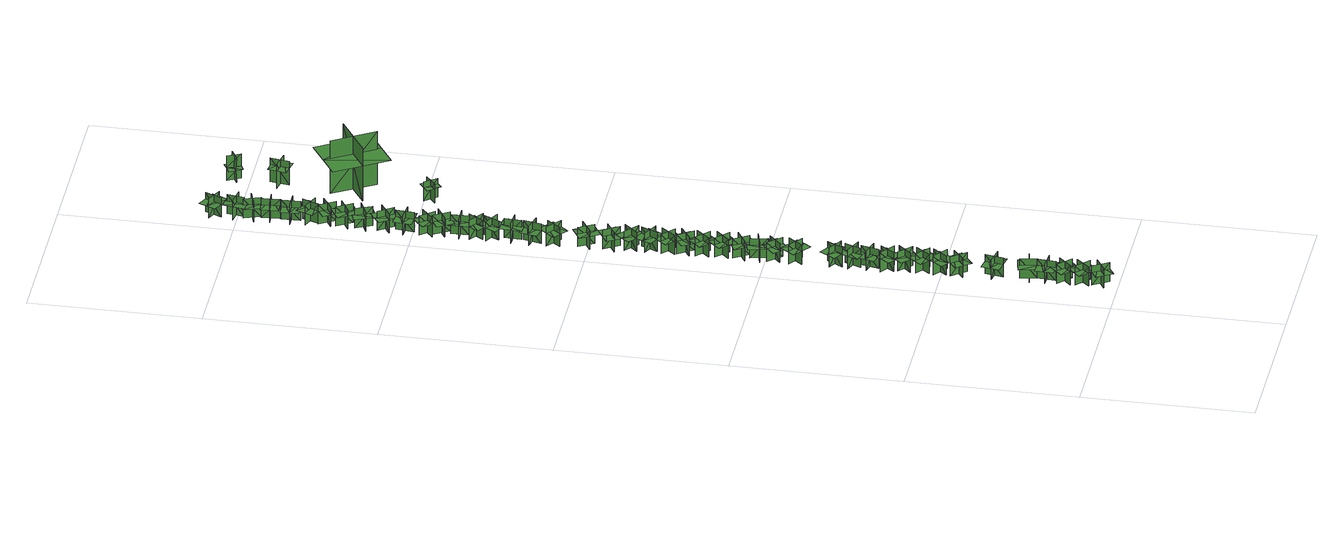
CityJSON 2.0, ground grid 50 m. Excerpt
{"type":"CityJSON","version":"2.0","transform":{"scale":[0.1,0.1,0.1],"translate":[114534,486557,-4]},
"CityObjects":{
"tree1":{"type":"SolitaryVegetationObject","geometry":[{"type":"MultiSurface","lod":"1","boundaries":[[[0,1,2]],[[0,2,3]],[[4,5,6]],[[4,6,7]],[[8,9,10]],[[8,10,11]],[[8,11,12]],[[8,12,13]]]}]},
"tree2":{"type":"SolitaryVegetationObject","geometry":[{"type":"MultiSurface","lod":"1","boundaries":[[[14,15,16]],[[14,16,17]],[[18,19,20]],[[18,20,21]],[[22,23,24]],[[22,24,25]],[[22,25,26]],[[22,26,27]]]}]},
"tree3":{"type":"SolitaryVegetationObject","geometry":[{"type":"MultiSurface","lod":"1","boundaries":[[[28,29,30]],[[28,30,31]],[[32,33,34]],[[32,34,35]],[[36,37,38]],[[36,38,39]],[[36,39,40]],[[36,40,41]]]}]},
"tree4":{"type":"SolitaryVegetationObject","geometry":[{"type":"MultiSurface","lod":"1","boundaries":[[[42,43,44]],[[42,44,45]],[[46,47,48]],[[46,48,49]],[[50,51,52]],[[50,52,53]],[[50,53,54]],[[50,54,55]]]}]},
"tree5":{"type":"SolitaryVegetationObject","geometry":[{"type":"MultiSurface","lod":"1","boundaries":[[[56,57,58]],[[56,58,59]],[[60,61,62]],[[60,62,63]],[[64,65,66]],[[64,66,67]],[[64,67,68]],[[64,68,69]]]}]},
"tree6":{"type":"SolitaryVegetationObject","geometry":[{"type":"MultiSurface","lod":"1","boundaries":[[[70,71,72]],[[70,72,73]],[[74,75,76]],[[74,76,77]],[[78,79,80]],[[78,80,81]],[[78,81,82]],[[78,82,83]]]}]},
"tree7":{"type":"SolitaryVegetationObject","geometry":[{"type":"MultiSurface","lod":"1","boundaries":[[[84,85,86]],[[84,86,87]],[[88,89,90]],[[88,90,91]],[[92,93,94]],[[92,94,95]],[[92,95,96]],[[92,96,97]]]}]},
"tree8":{"type":"SolitaryVegetationObject","geometry":[{"type":"MultiSurface","lod":"1","boundaries":[[[98,99,100]],[[98,100,101]],[[102,103,104]],[[102,104,105]],[[106,107,108]],[[106,108,109]],[[106,109,110]],[[106,110,111]]]}]},
"tree9":{"type":"SolitaryVegetationObject","geometry":[{"type":"MultiSurface","lod":"1","boundaries":[[[112,113,114]],[[112,114,115]],[[116,117,118]],[[116,118,119]],[[120,121,122]],[[120,122,123]],[[120,123,124]],[[120,124,125]]]}]},
"tree10":{"type":"SolitaryVegetationObject","geometry":[{"type":"MultiSurface","lod":"1","boundaries":[[[126,127,128]],[[126,128,129]],[[130,131,132]],[[130,132,133]],[[134,135,136]],[[134,136,137]],[[134,137,138]],[[134,138,139]]]}]},
"tree11":{"type":"SolitaryVegetationObject","geometry":[{"type":"MultiSurface","lod":"1","boundaries":[[[140,141,142]],[[140,142,143]],[[144,145,146]],[[144,146,147]],[[148,149,150]],[[148,150,151]],[[148,151,152]],[[148,152,153]]]}]},
"tree12":{"type":"SolitaryVegetationObject","geometry":[{"type":"MultiSurface","lod":"1","boundaries":[[[154,155,156]],[[154,156,157]],[[158,159,160]],[[158,160,161]],[[162,163,164]],[[162,164,165]],[[162,165,166]],[[162,166,167]]]}]},
"tree13":{"type":"SolitaryVegetationObject","geometry":[{"type":"MultiSurface","lod":"1","boundaries":[[[168,169,170]],[[168,170,171]],[[172,173,174]],[[172,174,175]],[[176,177,178]],[[176,178,179]],[[176,179,180]],[[176,180,181]]]}]},
"tree14":{"type":"SolitaryVegetationObject","geometry":[{"type":"MultiSurface","lod":"1","boundaries":[[[182,183,184]],[[182,184,185]],[[186,187,188]],[[186,188,189]],[[190,191,192]],[[190,192,193]],[[190,193,194]],[[190,194,195]]]}]},
"tree15":{"type":"SolitaryVegetationObject","geometry":[{"type":"MultiSurface","lod":"1","boundaries":[[[196,197,198]],[[196,198,199]],[[200,201,202]],[[200,202,203]],[[204,205,206]],[[204,206,207]],[[204,207,208]],[[204,208,209]]]}]},
"tree16":{"type":"SolitaryVegetationObject","geometry":[{"type":"MultiSurface","lod":"1","boundaries":[[[210,211,212]],[[210,212,213]],[[214,215,216]],[[214,216,217]],[[218,219,220]],[[218,220,221]],[[218,221,222]],[[218,222,223]]]}]},
"tree17":{"type":"SolitaryVegetationObject","geometry":[{"type":"MultiSurface","lod":"1","boundaries":[[[224,225,226]],[[224,226,227]],[[228,229,230]],[[228,230,231]],[[232,233,234]],[[232,234,235]],[[232,235,236]],[[232,236,237]]]}]},
"tree18":{"type":"SolitaryVegetationObject","geometry":[{"type":"MultiSurface","lod":"1","boundaries":[[[238,239,240]],[[238,240,241]],[[242,243,244]],[[242,244,245]],[[246,247,248]],[[246,248,249]],[[246,249,250]],[[246,250,251]]]}]},
"tree19":{"type":"SolitaryVegetationObject","geometry":[{"type":"MultiSurface","lod":"1","boundaries":[[[252,253,254]],[[252,254,255]],[[256,257,258]],[[256,258,259]],[[260,261,262]],[[260,262,263]],[[260,263,264]],[[260,264,265]]]}]},
"tree20":{"type":"SolitaryVegetationObject","geometry":[{"type":"MultiSurface","lod":"1","boundaries":[[[266,267,268]],[[266,268,269]],[[270,271,272]],[[270,272,273]],[[274,275,276]],[[274,276,277]],[[274,277,278]],[[274,278,279]]]}]},
"tree21":{"type":"SolitaryVegetationObject","geometry":[{"type":"MultiSurface","lod":"1","boundaries":[[[280,281,282]],[[280,282,283]],[[284,285,286]],[[284,286,287]],[[288,289,290]],[[288,290,291]],[[288,291,292]],[[288,292,293]]]}]},
"tree22":{"type":"SolitaryVegetationObject","geometry":[{"type":"MultiSurface","lod":"1","boundaries":[[[294,295,296]],[[294,296,297]],[[298,299,300]],[[298,300,301]],[[302,303,304]],[[302,304,305]],[[302,305,306]],[[302,306,307]]]}]},
"tree23":{"type":"SolitaryVegetationObject","geometry":[{"type":"MultiSurface","lod":"1","boundaries":[[[308,309,310]],[[308,310,311]],[[312,313,314]],[[312,314,315]],[[316,317,318]],[[316,318,319]],[[316,319,320]],[[316,320,321]]]}]},
"tree24":{"type":"SolitaryVegetationObject","geometry":[{"type":"MultiSurface","lod":"1","boundaries":[[[322,323,324]],[[322,324,325]],[[326,327,328]],[[326,328,329]],[[330,331,332]],[[330,332,333]],[[330,333,334]],[[330,334,335]]]}]},
"tree25":{"type":"SolitaryVegetationObject","geometry":[{"type":"MultiSurface","lod":"1","boundaries":[[[336,337,338]],[[336,338,339]],[[340,341,342]],[[340,342,343]],[[344,345,346]],[[344,346,347]],[[344,347,348]],[[344,348,349]]]}]},
"tree26":{"type":"SolitaryVegetationObject","geometry":[{"type":"MultiSurface","lod":"1","boundaries":[[[350,351,352]],[[350,352,353]],[[354,355,356]],[[354,356,357]],[[358,359,360]],[[358,360,361]],[[358,361,362]],[[358,362,363]]]}]},
"tree27":{"type":"SolitaryVegetationObject","geometry":[{"type":"MultiSurface","lod":"1","boundaries":[[[364,365,366]],[[364,366,367]],[[368,369,370]],[[368,370,371]],[[372,373,374]],[[372,374,375]],[[372,375,376]],[[372,376,377]]]}]},
"tree28":{"type":"SolitaryVegetationObject","geometry":[{"type":"MultiSurface","lod":"1","boundaries":[[[378,379,380]],[[378,380,381]],[[382,383,384]],[[382,384,385]],[[386,387,388]],[[386,388,389]],[[386,389,390]],[[386,390,391]]]}]},
"tree29":{"type":"SolitaryVegetationObject","geometry":[{"type":"MultiSurface","lod":"1","boundaries":[[[392,393,394]],[[392,394,395]],[[396,397,398]],[[396,398,399]],[[400,401,402]],[[400,402,403]],[[400,403,404]],[[400,404,405]]]}]},
"tree30":{"type":"SolitaryVegetationObject","geometry":[{"type":"MultiSurface","lod":"1","boundaries":[[[406,407,408]],[[406,408,409]],[[410,411,412]],[[410,412,413]],[[414,415,416]],[[414,416,417]],[[414,417,418]],[[414,418,419]]]}]},
"tree31":{"type":"SolitaryVegetationObject","geometry":[{"type":"MultiSurface","lod":"1","boundaries":[[[420,421,422]],[[420,422,423]],[[424,425,426]],[[424,426,427]],[[428,429,430]],[[428,430,431]],[[428,431,432]],[[428,432,433]]]}]},
"tree32":{"type":"SolitaryVegetationObject","geometry":[{"type":"MultiSurface","lod":"1","boundaries":[[[434,435,436]],[[434,436,437]],[[438,439,440]],[[438,440,441]],[[442,443,444]],[[442,444,445]],[[442,445,446]],[[442,446,447]]]}]},
"tree33":{"type":"SolitaryVegetationObject","geometry":[{"type":"MultiSurface","lod":"1","boundaries":[[[448,449,450]],[[448,450,451]],[[452,453,454]],[[452,454,455]],[[456,457,458]],[[456,458,459]],[[456,459,460]],[[456,460,461]]]}]},
"tree34":{"type":"SolitaryVegetationObject","geometry":[{"type":"MultiSurface","lod":"1","boundaries":[[[462,463,464]],[[462,464,465]],[[466,467,468]],[[466,468,469]],[[470,471,472]],[[470,472,473]],[[470,473,474]],[[470,474,475]]]}]},
"tree35":{"type":"SolitaryVegetationObject","geometry":[{"type":"MultiSurface","lod":"1","boundaries":[[[476,477,478]],[[476,478,479]],[[480,481,482]],[[480,482,483]],[[484,485,486]],[[484,486,487]],[[484,487,488]],[[484,488,489]]]}]},
"tree36":{"type":"SolitaryVegetationObject","geometry":[{"type":"MultiSurface","lod":"1","boundaries":[[[490,491,492]],[[490,492,493]],[[494,495,496]],[[494,496,497]],[[498,499,500]],[[498,500,501]],[[498,501,502]],[[498,502,503]]]}]},
"tree37":{"type":"SolitaryVegetationObject","geometry":[{"type":"MultiSurface","lod":"1","boundaries":[[[504,505,506]],[[504,506,507]],[[508,509,510]],[[508,510,511]],[[512,513,514]],[[512,514,515]],[[512,515,516]],[[512,516,517]]]}]},
"tree38":{"type":"SolitaryVegetationObject","geometry":[{"type":"MultiSurface","lod":"1","boundaries":[[[518,519,520]],[[518,520,521]],[[522,523,524]],[[522,524,525]],[[526,527,528]],[[526,528,529]],[[526,529,530]],[[526,530,531]]]}]},
"tree39":{"type":"SolitaryVegetationObject","geometry":[{"type":"MultiSurface","lod":"1","boundaries":[[[532,533,534]],[[532,534,535]],[[536,537,538]],[[536,538,539]],[[540,541,542]],[[540,542,543]],[[540,543,544]],[[540,544,545]]]}]},
"tree40":{"type":"SolitaryVegetationObject","geometry":[{"type":"MultiSurface","lod":"1","boundaries":[[[546,547,548]],[[546,548,549]],[[550,551,552]],[[550,552,553]],[[554,555,556]],[[554,556,557]],[[554,557,558]],[[554,558,559]]]}]},
"tree41":{"type":"SolitaryVegetationObject","geometry":[{"type":"MultiSurface","lod":"1","boundaries":[[[560,561,562]],[[560,562,563]],[[564,565,566]],[[564,566,567]],[[568,569,570]],[[568,570,571]],[[568,571,572]],[[568,572,573]]]}]},
"tree42":{"type":"SolitaryVegetationObject","geometry":[{"type":"MultiSurface","lod":"1","boundaries":[[[574,575,576]],[[574,576,577]],[[578,579,580]],[[578,580,581]],[[582,583,584]],[[582,584,585]],[[582,585,586]],[[582,586,587]]]}]},
"tree43":{"type":"SolitaryVegetationObject","geometry":[{"type":"MultiSurface","lod":"1","boundaries":[[[588,589,590]],[[588,590,591]],[[592,593,594]],[[592,594,595]],[[596,597,598]],[[596,598,599]],[[596,599,600]],[[596,600,601]]]}]},
"tree44":{"type":"SolitaryVegetationObject","geometry":[{"type":"MultiSurface","lod":"1","boundaries":[[[602,603,604]],[[602,604,605]],[[606,607,608]],[[606,608,609]],[[610,611,612]],[[610,612,613]],[[610,613,614]],[[610,614,615]]]}]},
"tree45":{"type":"SolitaryVegetationObject","geometry":[{"type":"MultiSurface","lod":"1","boundaries":[[[616,617,618]],[[616,618,619]],[[620,621,622]],[[620,622,623]],[[624,625,626]],[[624,626,627]],[[624,627,628]],[[624,628,629]]]}]},
"tree46":{"type":"SolitaryVegetationObject","geometry":[{"type":"MultiSurface","lod":"1","boundaries":[[[630,631,632]],[[630,632,633]],[[634,635,636]],[[634,636,637]],[[638,639,640]],[[638,640,641]],[[638,641,642]],[[638,642,643]]]}]},
"tree47":{"type":"SolitaryVegetationObject","geometry":[{"type":"MultiSurface","lod":"1","boundaries":[[[644,645,646]],[[644,646,647]],[[648,649,650]],[[648,650,651]],[[652,653,654]],[[652,654,655]],[[652,655,656]],[[652,656,657]]]}]},
"tree48":{"type":"SolitaryVegetationObject","geometry":[{"type":"MultiSurface","lod":"1","boundaries":[[[658,659,660]],[[658,660,661]],[[662,663,664]],[[662,664,665]],[[666,667,668]],[[666,668,669]],[[666,669,670]],[[666,670,671]]]}]},
"tree49":{"type":"SolitaryVegetationObject","geometry":[{"type":"MultiSurface","lod":"1","boundaries":[[[672,673,674]],[[672,674,675]],[[676,677,678]],[[676,678,679]],[[680,681,677]],[[680,677,676]],[[682,683,673]],[[682,673,672]],[[672,673,684]],[[672,684,685]],[[672,686,687]],[[672,687,673]]]}]}
},
"vertices":[
[87,69,29],[87,69,91],[114,23,91],[114,23,29],[122,59,29],[122,59,91],[78,33,91],[78,33,29],[129,63,71],[115,86,71],[60,53,71],[74,30,71],[87,7,71],[142,40,71],
[116,116,29],[116,116,91],[79,77,91],[79,77,29],[116,79,29],[116,79,91],[79,115,91],[79,115,29],[122,74,71],[140,93,71],[94,138,71],[76,118,71],[57,99,71],[104,55,71],
[116,166,29],[116,166,91],[78,129,91],[78,129,29],[115,130,29],[115,130,91],[79,167,91],[79,167,29],[120,124,71],[139,143,71],[94,189,71],[75,170,71],[56,151,71],[101,106,71],
[94,173,29],[94,173,91],[99,226,91],[99,226,29],[72,201,29],[72,201,91],[123,196,91],[123,196,29],[64,202,71],[62,175,71],[125,169,71],[128,196,71],[130,223,71],[66,228,71],
[121,254,29],[121,254,91],[69,244,91],[69,244,29],[100,225,29],[100,225,91],[90,275,91],[90,275,29],[102,217,71],[128,222,71],[116,285,71],[89,280,71],[63,275,71],[76,212,71],
[88,322,29],[88,322,91],[97,375,91],[97,375,29],[68,352,29],[68,352,91],[119,343,91],[119,343,29],[60,353,70],[56,327,70],[119,316,70],[123,343,70],[128,369,70],[64,380,70],
[73,470,26],[73,470,88],[106,428,88],[106,428,26],[109,465,26],[109,465,88],[69,433,88],[69,433,26],[115,470,68],[99,491,68],[48,451,68],[65,430,68],[81,409,68],[132,448,68],
[109,485,28],[109,485,90],[66,517,90],[66,517,28],[73,481,28],[73,481,90],[104,522,90],[104,522,28],[68,474,70],[90,458,70],[128,509,70],[107,526,70],[86,542,70],[47,490,70],
[103,571,29],[103,571,91],[70,529,91],[70,529,29],[107,535,29],[107,535,91],[66,567,91],[66,567,29],[113,531,71],[129,552,71],[79,591,71],[62,570,71],[46,549,71],[97,509,71],
[68,583,29],[68,583,91],[106,621,91],[106,621,29],[69,619,29],[69,619,91],[105,582,91],[105,582,29],[63,625,71],[44,606,71],[89,560,71],[108,579,71],[127,598,71],[82,644,71],
[106,636,25],[106,636,87],[63,667,87],[63,667,25],[70,631,25],[70,631,87],[100,672,87],[100,672,25],[65,624,67],[87,608,67],[125,660,67],[103,676,67],[82,692,67],[44,640,67],
[77,675,26],[77,675,88],[91,727,88],[91,727,26],[60,707,26],[60,707,88],[109,694,88],[109,694,26],[52,709,67],[45,683,67],[107,667,67],[114,693,67],[121,719,67],[59,735,67],
[58,759,27],[58,759,89],[108,739,89],[108,739,27],[92,773,27],[92,773,89],[73,725,89],[73,725,27],[95,780,69],[70,790,69],[46,730,69],[71,721,69],[96,711,69],[120,770,69],
[68,777,27],[68,777,89],[96,823,89],[96,823,27],[60,813,27],[60,813,89],[105,786,89],[105,786,27],[54,817,69],[40,794,69],[95,761,69],[109,783,69],[122,806,69],[68,840,69],
[95,933,27],[95,933,89],[62,891,89],[62,891,27],[99,897,27],[99,897,89],[58,928,89],[58,928,27],[105,892,69],[121,914,69],[70,953,69],[54,931,69],[38,910,69],[89,871,69],
[96,951,27],[96,951,89],[60,991,89],[60,991,27],[60,954,27],[60,954,89],[98,988,89],[98,988,27],[54,948,69],[72,928,69],[120,971,69],[102,991,69],[84,1011,69],[36,968,69],
[53,1010,26],[53,1010,88],[105,1023,88],[105,1023,26],[73,1041,26],[73,1041,88],[85,991,88],[85,991,26],[71,1049,68],[45,1042,68],[60,980,68],[86,986,68],[112,993,68],[97,1055,68],
[101,1079,26],[101,1079,88],[55,1052,88],[55,1052,26],[91,1044,26],[91,1044,88],[65,1089,88],[65,1089,26],[95,1038,68],[118,1051,68],[86,1106,68],[63,1093,68],[39,1080,68],[72,1024,68],
[95,1138,27],[95,1138,89],[58,1100,89],[58,1100,27],[95,1102,27],[95,1102,89],[58,1138,89],[58,1138,27],[101,1096,69],[120,1115,69],[74,1160,69],[55,1141,69],[36,1122,69],[82,1077,69],
[92,1194,27],[92,1194,89],[56,1155,89],[56,1155,27],[93,1158,27],[93,1158,89],[55,1193,89],[55,1193,27],[98,1153,69],[117,1172,69],[70,1216,69],[52,1196,69],[33,1177,69],[80,1133,69],
[88,1202,27],[88,1202,89],[58,1247,89],[58,1247,27],[53,1210,27],[53,1210,89],[96,1239,89],[96,1239,27],[46,1205,69],[61,1183,69],[115,1219,69],[100,1241,69],[85,1264,69],[32,1228,69],
[88,1293,27],[88,1293,89],[53,1252,89],[53,1252,27],[90,1257,27],[90,1257,89],[51,1290,89],[51,1290,27],[96,1252,69],[113,1272,69],[64,1314,69],[47,1293,69],[30,1273,69],[79,1231,69],
[60,1303,27],[60,1303,89],[84,1351,89],[84,1351,27],[49,1337,27],[49,1337,89],[96,1314,89],[96,1314,27],[42,1341,69],[31,1316,69],[88,1288,69],[100,1312,69],[112,1336,69],[54,1365,69],
[52,1359,27],[52,1359,89],[88,1399,89],[88,1399,27],[51,1395,27],[51,1395,89],[89,1361,89],[89,1361,27],[45,1400,69],[27,1380,69],[75,1338,69],[93,1358,69],[111,1378,69],[62,1420,69],
[53,1457,24],[53,1457,86],[80,1412,86],[80,1412,24],[88,1448,24],[88,1448,86],[43,1422,86],[43,1422,24],[94,1452,66],[81,1475,66],[26,1442,66],[39,1419,66],[53,1396,66],[108,1429,66],
[86,1519,26],[86,1519,88],[41,1492,88],[41,1492,26],[77,1484,26],[77,1484,88],[51,1528,88],[51,1528,26],[81,1477,68],[104,1491,68],[71,1546,68],[48,1532,68],[25,1519,68],[58,1464,68],
[41,1615,25],[41,1615,87],[83,1581,87],[83,1581,25],[77,1618,25],[77,1618,87],[45,1578,87],[45,1578,25],[82,1624,67],[61,1641,67],[21,1591,67],[42,1574,67],[63,1558,67],[103,1607,67],
[51,1632,26],[51,1632,88],[63,1684,88],[63,1684,26],[33,1664,26],[33,1664,88],[83,1652,88],[83,1652,26],[25,1665,67],[19,1639,67],[81,1624,67],[87,1651,67],[93,1677,67],[31,1691,67],
[33,1715,28],[33,1715,90],[86,1713,90],[86,1713,28],[60,1739,28],[60,1739,90],[58,1688,90],[58,1688,28],[61,1747,70],[34,1748,70],[31,1684,70],[58,1683,70],[84,1682,70],[87,1746,70],
[81,1762,27],[81,1762,89],[34,1787,89],[34,1787,27],[46,1752,27],[46,1752,89],[70,1797,89],[70,1797,27],[42,1745,69],[66,1732,69],[96,1789,69],[72,1801,69],[49,1814,69],[19,1757,69],
[38,1834,25],[38,1834,87],[82,1803,87],[82,1803,25],[73,1840,25],[73,1840,87],[44,1797,87],[44,1797,25],[78,1846,67],[56,1861,67],[19,1809,67],[41,1793,67],[63,1778,67],[100,1831,67],
[86,1865,26],[86,1865,88],[33,1863,88],[33,1863,26],[62,1839,26],[62,1839,88],[59,1891,88],[59,1891,26],[62,1831,68],[89,1832,68],[86,1897,68],[59,1895,68],[32,1894,68],[35,1830,68],
[72,1895,27],[72,1895,89],[44,1941,89],[44,1941,27],[37,1904,27],[37,1904,89],[81,1931,89],[81,1931,27],[30,1900,69],[44,1877,69],[99,1911,69],[85,1934,69],[71,1956,69],[16,1923,69],
[72,1973,27],[72,1973,89],[31,1939,89],[31,1939,27],[68,1937,27],[68,1937,89],[35,1977,89],[35,1977,27],[73,1931,68],[94,1948,68],[52,1997,68],[32,1980,68],[12,1963,68],[53,1914,68],
[50,1994,27],[50,1994,89],[55,2047,89],[55,2047,27],[27,2022,27],[27,2022,89],[79,2017,89],[79,2017,27],[20,2022,69],[17,1996,69],[81,1990,69],[83,2017,69],[86,2043,69],[22,2049,69],
[31,2061,27],[31,2061,89],[75,2091,89],[75,2091,27],[39,2097,27],[39,2097,89],[68,2054,89],[68,2054,27],[34,2103,69],[12,2088,69],[48,2035,69],[70,2050,69],[92,2065,69],[56,2118,69],
[28,2128,27],[28,2128,89],[78,2149,89],[78,2149,27],[43,2161,27],[43,2161,89],[63,2114,89],[63,2114,27],[40,2169,69],[15,2159,69],[40,2099,69],[64,2109,69],[89,2120,69],[65,2179,69],
[78,2205,28],[78,2205,90],[32,2179,90],[32,2179,28],[68,2171,28],[68,2171,90],[42,2215,90],[42,2215,28],[72,2164,70],[95,2177,70],[63,2233,70],[40,2219,70],[17,2206,70],[49,2150,70],
[71,2220,29],[71,2220,91],[43,2266,91],[43,2266,29],[36,2229,29],[36,2229,91],[80,2256,91],[80,2256,29],[30,2225,70],[44,2202,70],[98,2236,70],[84,2258,70],[70,2281,70],[16,2248,70],
[66,2314,29],[66,2314,91],[45,2265,91],[45,2265,29],[78,2280,29],[78,2280,91],[31,2301,91],[31,2301,29],[86,2277,70],[96,2302,70],[37,2327,70],[27,2302,70],[16,2278,70],[75,2253,70],
[53,2318,29],[53,2318,91],[51,2372,91],[51,2372,29],[27,2344,29],[27,2344,91],[79,2345,91],[79,2345,29],[19,2343,70],[20,2317,70],[84,2319,70],[84,2345,70],[83,2372,70],[19,2370,70],
[48,2429,30],[48,2429,92],[53,2376,92],[53,2376,30],[75,2406,30],[75,2406,92],[24,2401,92],[24,2401,30],[83,2406,72],[81,2433,72],[17,2427,72],[19,2401,72],[21,2374,72],[85,2380,72],
[71,2462,30],[71,2462,92],[20,2445,92],[20,2445,30],[54,2430,30],[54,2430,92],[37,2479,92],[37,2479,30],[57,2423,72],[82,2431,72],[61,2492,72],[36,2483,72],[11,2475,72],[32,2414,72],
[72,2497,31],[72,2497,93],[20,2505,93],[20,2505,31],[43,2476,31],[43,2476,93],[51,2527,93],[51,2527,31],[42,2468,73],[68,2464,73],[78,2527,73],[51,2531,73],[25,2535,73],[15,2472,73],
[33,2540,29],[33,2540,91],[56,2588,91],[56,2588,29],[22,2574,29],[22,2574,91],[68,2552,91],[68,2552,29],[15,2578,71],[3,2554,71],[61,2526,71],[73,2550,71],[84,2574,71],[26,2602,71],
[285,1999,8],[250,1971,8],[250,1971,69],[285,1999,69],[255,2003,8],[283,1968,8],[283,1968,69],[255,2003,69],[255,2003,52],[238,1989,52],[265,1954,52],[283,1968,52],[300,1982,52],[273,2016,52],
[194,2166,26],[194,2166,197],[319,2244,197],[319,2244,26],[219,2262,26],[219,2262,197],[293,2142,197],[293,2142,26],[207,2281,141],[145,2242,141],[238,2092,141],[300,2131,141],[363,2170,141],[270,2320,141],
[241,2384,29],[251,2439,29],[251,2439,106],[241,2384,106],[271,2405,29],[217,2415,29],[217,2415,106],[271,2405,106],[271,2405,85],[277,2432,85],[222,2442,85],[217,2415,85],[212,2388,85],[266,2377,85],
[240,2562,66],[260,2524,66],[279,2534,66],[260,2572,66],[268,2553,66],[231,2534,66],[232,2531,105],[269,2551,105],[269,2551,27],[232,2531,27],[238,2561,27],[258,2523,27],[260,2524,105],[240,2562,105],[221,2552,66],[241,2514,66]
]}
